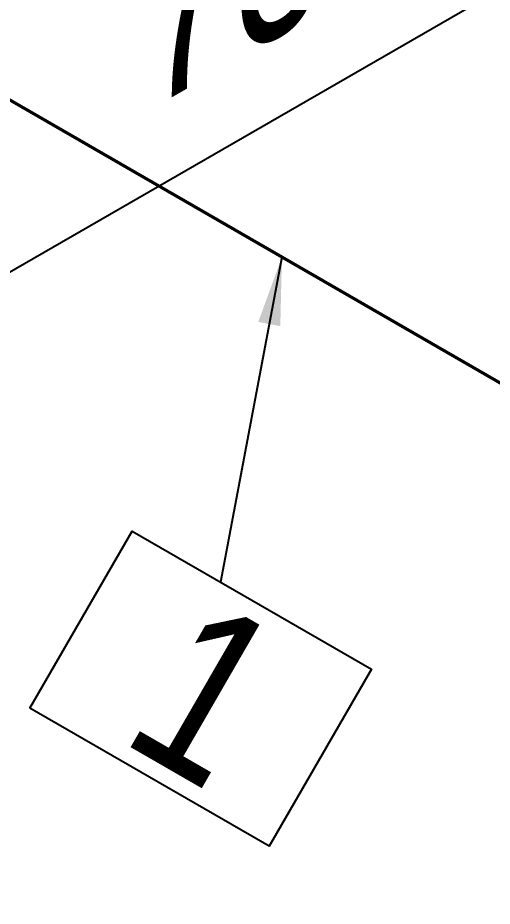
# Model space of a CAD drawing. Header units: millimetres. Extents: x 0 to 594, y 0 to 420.
# Drawn here: x 240.32 to 247.27, y 319.7 to 332.73 of the extents above; entities that cross this region are included whole.
import ezdxf
from ezdxf import colors
from ezdxf.entities.mleader import LeaderData, LeaderLine
from ezdxf.enums import TextEntityAlignment as Align
from ezdxf.math import Vec2, Vec3

# ---------------------------------------------------------------- set-up
doc = ezdxf.new("R2010")
doc.units = ezdxf.units.MM
doc.header["$LTSCALE"] = 0.25
doc.layers.add('주석', color=7, linetype='Continuous')
doc.layers.add('치수', color=1, linetype='Continuous')
doc.layers.add('파이프 작은 보어', color=30, linetype='Continuous', lineweight=50)
doc.styles.add('AdskIsoAnnotation', font='arial.ttf', dxfattribs={"width": 0.8, "height": 1})
doc.styles.add('AdskIsoMetric', font='arial.ttf', dxfattribs={"width": 0.8, "height": 2.5})
doc.styles.add('AdskIsoMetric-30', font='arial.ttf', dxfattribs={"width": 0.8, "height": 2.5})
doc.styles.add('AdskIsoMetric30', font='arial.ttf', dxfattribs={"width": 0.8, "oblique": 30, "height": 2.5})
doc.styles.get("Standard").update_dxf_attribs({"font": 'arial.ttf'})
doc.dimstyles.new('AdskIsoMetric', dxfattribs={"dimtxt": 2.5, "dimasz": 2.5, "dimexe": 1, "dimexo": 2, "dimgap": 0.8, "dimtad": 1, "dimdec": 0, "dimrnd": 1, "dimzin": 0, "dimdsep": 46, "dimtxsty": 'AdskIsoMetric', "dimcen": 0, "dimclrt": 7, "dimadec": 0, "dimazin": 0, "dimtfac": 1, "dimtdec": 0, "dimtmove": 1, "dimatfit": 3, "dimfxl": 0, "dimfrac": 2, "dimtolj": 1, "dimtzin": 0, "dimarcsym": 0})

# ---------------------------------------------------------------- blocks, each defined once
blk = doc.blocks.new('*D74')
at = {"layer": 'Defpoints', "color": 0}
for p in [(227.318, 306.559), (255.381, 305.357), (255.381, 290.357)]:
    blk.add_point(p, dxfattribs=at)
at = {"layer": '치수', "color": 0, "lineweight": -2}
for p, q in [((227.318, 308.869), (227.318, 322.714)), ((229.483, 320.309), (253.216, 306.607)), ((255.381, 292.666), (255.381, 306.512))]:
    blk.add_line(p, q, dxfattribs=at)
at = {"layer": '치수', "color": 0}
for points in [[(229.691, 320.67), (229.275, 319.948), (227.318, 321.559)], [(253.425, 306.968), (253.008, 306.246), (255.381, 305.357)]]:
    blk.add_solid(points, dxfattribs=at)
at = {"layer": '치수', "color": 7, "insert": (237.39, 318.362), "char_height": 2.5, "attachment_point": 5, "rotation": 330, "style": 'AdskIsoMetric-30'}
blk.add_mtext('\\A1;3678', dxfattribs=at)
blk = doc.blocks.new('*D75')
at = {"layer": 'Defpoints', "color": 0}
for p in [(255.381, 322.762), (227.318, 321.559), (227.318, 306.559)]:
    blk.add_point(p, dxfattribs=at)
at = {"layer": '치수', "color": 0, "lineweight": -2}
for p, q in [((255.381, 325.071), (255.381, 338.916)), ((253.216, 336.512), (229.483, 322.809)), ((227.318, 308.869), (227.318, 322.714))]:
    blk.add_line(p, q, dxfattribs=at)
at = {"layer": '치수', "color": 0}
for points in [[(253.008, 336.872), (253.425, 336.151), (255.381, 337.762)], [(229.275, 323.17), (229.691, 322.448), (227.318, 321.559)]]:
    blk.add_solid(points, dxfattribs=at)
at = {"layer": '치수', "color": 7, "insert": (243.549, 333.548), "char_height": 2.5, "attachment_point": 5, "rotation": 30, "style": 'AdskIsoMetric30'}
blk.add_mtext('\\A1;784', dxfattribs=at)
blk = doc.blocks.new('*D76')
at = {"layer": 'Defpoints', "color": 0}
for p in [(255.381, 337.762), (233.517, 335.385), (255.381, 322.762)]:
    blk.add_point(p, dxfattribs=at)
at = {"layer": '치수', "color": 0, "lineweight": -2}
for p, q in [((235.682, 349.135), (253.216, 339.012)), ((255.381, 325.071), (255.381, 338.916))]:
    blk.add_line(p, q, dxfattribs=at)
at = {"layer": '치수', "color": 0}
for points in [[(235.89, 349.496), (235.474, 348.774), (233.517, 350.385)], [(253.425, 339.372), (253.008, 338.651), (255.381, 337.762)]]:
    blk.add_solid(points, dxfattribs=at)
at = {"layer": '치수', "color": 7, "insert": (244.669, 346.557), "char_height": 2.5, "attachment_point": 5, "rotation": 330, "style": 'AdskIsoMetric-30'}
blk.add_mtext('\\A1;574', dxfattribs=at)
blk = doc.blocks.new('AnnoRect')
at = {"color": 0, "linetype": 'ByBlock', "lineweight": -2}
blk.add_wipeout([(-0.8095, -0.6), (-0.8095, 0.6), (0.8095, 0.6), (0.8095, -0.6)], dxfattribs=at)
blk.add_lwpolyline([(-0.8095, -0.6), (-0.8095, 0.6), (0.8095, 0.6), (0.8095, -0.6)], close=True, dxfattribs=at)
at = {"color": 0, "linetype": 'ByBlock', "lineweight": -2, "style": 'AdskIsoAnnotation', "width": 0.8}
blk.add_attdef('XX', text='', height=1, dxfattribs=at).set_placement((0, 0), align=Align.MIDDLE_CENTER)

msp = doc.modelspace()

# ---------------------------------------------------------------- linework, layer by layer
at = {"layer": '파이프 작은 보어'}
msp.add_lwpolyline([(238.8204, 332.3231), (250.078, 325.8235)], dxfattribs=at)

# ---------------------------------------------------------------- dimensions: what is measured, and where the dimension line sits
at = {"layer": '치수'}
for base, p1, p2, angle, text, override, picture, middle in [((255.3813, 337.7616), (233.5171, 335.3849), (255.3813, 322.7616), 330, '574', {"dimtad": 0, "dimlfac": 22.724718, "dimtxsty": 'AdskIsoMetric-30', "dimse1": 1, "dimse2": 0, "dimsd1": 0, "dimsd2": 0, "dimtmove": 1}, '*D76', (244.6692, 346.5573)), ((227.318, 321.5593), (255.3813, 322.7616), (227.318, 306.5593), 210, '784', {"dimtad": 0, "dimlfac": 24.205775, "dimtxsty": 'AdskIsoMetric30', "dimse1": 0, "dimse2": 0, "dimsd1": 0, "dimsd2": 0, "dimtmove": 1}, '*D75', (243.5494, 333.5484)), ((255.3813, 305.357), (227.318, 306.5593), (255.3813, 290.357), 330, '3678', {"dimtad": 0, "dimlfac": 113.495712, "dimtxsty": 'AdskIsoMetric-30', "dimse1": 0, "dimse2": 0, "dimsd1": 0, "dimsd2": 0, "dimtmove": 1}, '*D74', (237.3902, 318.362))]:
    dim = msp.add_linear_dim(base=base, p1=p1, p2=p2, angle=angle, text=text, dimstyle='AdskIsoMetric', override=override, dxfattribs=at)
    dim.commit()
    dim.dimension.update_dxf_attribs({"geometry": picture, "text_midpoint": middle, "dimtype": 160})

# ---------------------------------------------------------------- leaders
at = {"layer": '주석'}
ml = msp.add_multileader_mtext('Standard', dxfattribs=at)
ml.set_content('')
ml.set_leader_properties()
ml.build(insert=Vec2(0, 0))
ml.multileader.update_dxf_attribs({"dogleg_length": 0, "arrow_head_size": 0})
ctx = ml.context
ctx.base_point, ctx.arrow_head_size, ctx.plane_origin = Vec3(243.294, 324.4523), 0, Vec3(0, 7.8901)
notes = []
notes.append((ctx, [(0, (1, 1, 0), (243.294, 324.4523), (-1, 0), 0, [(0, [(244.1916, 329.222)], 0, [])])]))
ctx.mtext, ml.multileader.dxf.content_type = None, 0
for ctx, leaders in notes:
    for number, flags, end, landing, length, lines in leaders:
        leader = LeaderData()
        leader.index, (leader.has_last_leader_line, leader.has_dogleg_vector, leader.attachment_direction) = number, flags
        leader.last_leader_point, leader.dogleg_vector, leader.dogleg_length = Vec3(end), Vec3(landing), length
        for number, points, colour, breaks in lines:
            line = LeaderLine()
            line.index, line.vertices, line.color, line.breaks = number, Vec3.list(points), colors.encode_raw_color(colour), breaks
            leader.lines.append(line)
        ctx.leaders.append(leader)

# ---------------------------------------------------------------- next in the draw order: block references
ref = msp.add_blockref('AnnoRect', (243, 322.8901), dxfattribs=dict(at, xscale=2.5, yscale=2.5, zscale=2.5, rotation=329.9999998148806))
ref.add_attrib('XX_001', '1', (241.79, 322.1394), dxfattribs={"layer": '0', "color": 0, "linetype": 'ByBlock', "lineweight": -2, "height": 2.5, "rotation": 330, "style": 'AdskIsoAnnotation', "width": 0.8})

doc.saveas('drawing.dxf')
